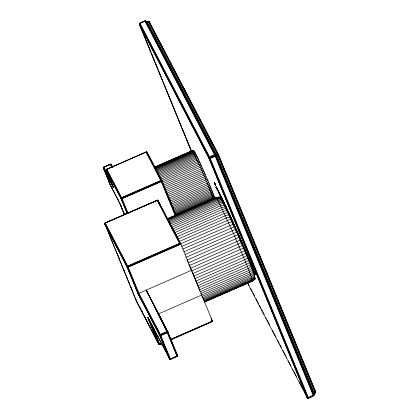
<?xml version="1.0" encoding="UTF-8"?>
<svg xmlns="http://www.w3.org/2000/svg" width="419" height="419" viewBox="0 0 419 419"><rect width="100%" height="100%" fill="white"/><g stroke="black" fill="none" stroke-linecap="round" stroke-linejoin="round"><path stroke-width="0.63" d="M254.679 273.094L254.008 271.674L255.213 274.23L254.668 273.146M254.611 272.926L254.527 273.015M254.537 272.764L253.872 271.308L254.464 272.607M252.358 267.364L255.417 274.723L253.804 271.198L254.6 272.984M254.867 273.769L254.893 273.398M128.062 213.318L121.667 197.799L106.793 169.218L106.321 169.449L106.211 170.203L113.287 187.555L103.268 168.307L103.278 167.553L103.655 167.642L103.755 167.066L110.213 164.243C110.721 163.688 111.852 165.144 111.197 164.389L110.228 164.253L103.776 167.139L103.367 167.443L103.655 167.642M113.287 187.555L106.237 170.355L106.478 169.276L106.74 169.124L106.882 169.554M167.239 354.128L169.925 359.282C171.261 359.177 169.538 359.701 169.318 358.826L159.786 335.572L138.139 293.991L127.14 267.165L104.734 224.123L104.745 223.374L127.245 266.395L128.12 266.955L138.914 293.284L160.425 334.603L170.564 359.308L177.022 356.485C178.766 355.265 175.823 353.123 175.713 351.803M146.666 291.022L167.972 331.989L177.53 355.391L177.001 356.475L177.441 356.108L177.509 355.244L177.494 355.993L176.064 352.609L177.546 355.899M113.381 186.167L113.167 187.173L103.215 168.05C104.127 166.856 103.231 166.992 103.268 168.307L103.231 167.647L103.771 167.076L110.951 180.861M127.083 213.386L121.028 198.768L106.185 170.104L106.248 169.601L106.237 170.355L106.201 169.7L106.74 169.124M170.622 339.877L212.491 321.321L180.919 244.177L180.767 243.937L128.12 266.955L105.237 222.892L104.661 223.709L104.734 224.123L104.698 223.468L105.221 222.882L157.062 200.24C161.074 201.178 154.229 199.151 158.293 200.711M217.33 189.749L215.963 187.235L216.136 186.884L217.55 189.734L216.78 188.602L217.304 188.56M216.895 187.764L216.356 188L216.88 187.958L216.351 186.869L215.974 187.036L216.324 187.351L215.963 187.235M216.78 188.602L216.911 188.922L217.288 188.754M218.163 190.257L217.629 190.493L218.43 191.488L217.157 188.435M218.021 190.137L219.053 192.269L218.54 192.316L218.938 191.97L219.53 193.222L219.011 193.279L219.415 192.934L220.347 195.369L217.644 190.305M139.412 24.648L139.485 23.653L139.998 23.181L209.982 157.664L308.295 397.432C308.986 398.406 307.117 398.071 307.012 397.38L209.034 158.387L139.412 24.648C138.977 24.093 140.04 22.485 140.176 23.7L139.485 23.653L139.349 24.271L209.212 158.55L307.19 397.537L308.044 398.05L313.726 395.562L313.941 394.352L215.968 155.36L146.346 21.62C145.079 19.677 140.161 22.694 139.338 24.024L191.504 151.709M313.967 394.578L307.996 397.877L307.012 397.38L307.808 397.998L313.302 395.604L314.02 394.976L313.941 394.352C314.512 395.321 312.511 396.29 313.931 395.279L314.004 394.729L313.36 395.819L214.868 155.528L144.885 21.05L146.126 21.311L215.968 155.36L314.02 394.976C313.03 396.447 308.981 398.778 307.232 397.689L247.336 282.746M146.687 22.794L146.954 22.249L148.237 21.599L217.592 154.868L315.198 392.996L315.811 392.215C316.324 390.812 314.559 394.169 315.727 392.498L315.737 391.639L313.941 388.183M103.257 167.736L110.328 185.051L103.278 167.553L103.215 168.05M151.741 324.568L159.917 344.559L159.021 344.449L136.604 301.083L136.264 301.036L104.745 223.374L136.442 300.931L135.698 298.721M138.139 293.991L138.914 293.284L191.609 270.25M255.349 274.744L253.998 271.669L254.281 272.015M313.302 395.604L313.679 395.389L215.576 156.098L215.748 155.051C213.779 154.475 209.919 156.187 208.971 158.015L209.909 158.576L308.065 398.019L307.232 397.689M314.894 390.251L315.795 391.99L315.544 392.76L218.247 155.397L218.409 154.428C217.498 153.893 215.958 154.585 215.717 155.606L216.382 154.716L147.294 22.013L146.697 23.019M235.017 226.579L234.556 226.742L219.032 193.096M146.844 151.835L161.844 180.647L161.231 181.411L122.008 198.559L121.133 197.998L106.342 169.585L106.478 169.276L121.332 197.784L121.028 198.768L121.321 198.941L161.336 181.663L161.985 180.861L146.666 151.736L106.793 169.218L106.342 169.643L107.144 171.633M115.424 218.681L104.991 223.107L127.444 266.18L127.14 267.165L138.155 293.871L159.728 335.32L169.428 358.936L169.889 359.319L176.86 356.045L177.53 355.391M180.767 243.937L179.521 243.371L127.444 266.18L138.652 293.415L160.089 334.592L159.786 335.572M127.14 267.165L104.719 223.605L105.242 222.955L157.56 200.162L157.046 200.23M128.12 266.955L127.088 266.913L127.444 266.18M159.728 335.32L160.341 334.435L166.799 331.612L167.972 331.989L167.328 332.791L160.87 335.614C159.828 336.426 159.644 334.425 160.079 335.75L169.889 359.319L147.671 317.246L158.67 344.078L159.634 344.633L161.697 343.763M221.049 196.108L220.509 196.343L221.023 196.281L220.404 194.95L220.132 195.395M215.968 155.36L209.982 157.664L209.165 158.162L209.212 158.55L210.317 158.445L215.576 156.098L215.141 155.082L145.288 20.981L146.346 21.62L145.314 20.95L139.627 23.438L209.327 157.287L209.034 158.387M147.457 22.49L147.294 22.013L146.964 22.259L216.047 154.936L215.895 155.742L216.581 156.125L313.711 393.053C314.056 394.085 315.811 392.818 315.795 391.99M144.885 21.05L145.288 20.981L140.601 23.16M255.134 274.272L255.417 274.723M221.541 197.354L222.997 200.879L222.693 200.67L223.196 200.591L221.442 197.092L221.033 197.422L221.541 197.354L220.918 196.008M222.615 199.591L222.112 199.664L222.646 199.428L222.101 198.297L221.567 198.527L222.075 198.459M175.472 215.376L161.593 181.527L161.634 180.489L146.666 151.736L106.306 169.491L106.798 169.339L106.222 169.836L121.274 198.465L127.271 213.449M147.478 293.101L146.241 290.079L166.987 332.005L177.022 356.485L177.211 356.124L167.584 332.655L167.626 331.618L146.451 290.55L167.438 331.707L160.1 335.116L138.422 293.567L127.528 266.866L180.526 243.722L157.717 200.214L159.283 203.131M223.762 201.78L223.227 202.01L223.725 201.927L223.165 200.748M223.076 200.502L224.333 202.99L223.835 203.074L224.128 203.267L223.725 201.927M251.662 266.631L251.112 265.29L251.52 265.002C252.945 265.892 251.201 267.207 252.07 266.343M250.703 262.776L251.086 263.692L250.672 263.975L248.032 256.617C247.44 257.701 247.891 254.443 246.807 253.71C246.204 254.883 247.367 251.672 245.864 252.495L244.324 247.833L243.439 246.341L249.52 261.194L249.897 261.027L249.232 259.471C247.88 259.005 252.531 268.527 251.274 264.148M226.506 207.63C226.564 206.216 223.531 203.838 224.877 204.367L224.296 203.136M139.349 24.271L140.072 23.307M251.615 265.175L250.96 263.645C250.379 264.609 249.651 262.383 250.394 262.268L251.049 263.813M226.103 206.761L225.569 206.996L226.061 206.897L224.877 204.367M250.515 262.315L250.881 263.928L250.185 262.32L250.96 263.645M227.737 210.28C227.952 208.887 225.527 207.798 226.663 208.196L226.061 206.897M167.836 331.775L166.882 331.78L160.425 334.603L159.849 335.425L160.765 335.362L167.223 332.539L167.836 331.775L146.241 290.079L167.584 332.655M249.399 261.152L249.818 260.88M215.204 156.308L215.408 154.857L145.786 21.118L144.953 21.17M216.047 154.936L215.937 156.098L216.958 155.999L217.906 155.585L218.095 154.25L149.075 21.662L148.237 21.599L149.389 21.84L150.83 25.15M175.215 215.513L161.231 181.411L161.184 180.579L146.231 151.861M167.223 332.539L167.548 332.047L177.399 355.956L170.255 359.376L169.454 359.041M106.211 170.203L106.625 169.69M104.708 223.976L104.98 223.055L157.685 200.256L180.217 243.544L127.46 266.709L127.695 266.028M227.323 209.385L226.784 209.62L227.276 209.516L225.988 206.698M248.849 259.639L249.347 259.508L248.347 257.125M161.336 181.663L161.556 180.919L160.891 180.652L146.016 152.071M167.328 332.791L167.548 332.047L166.882 331.78M209.212 158.55L215.041 155.926L215.256 155.381L214.701 155.171L208.971 158.015M216.22 156.156L216.131 155.805L217.754 155.234L217.849 154.459L148.64 21.51L148.237 21.599L148.405 22.076M209.819 157.308L209.909 158.576M315.758 391.849L313.81 393.336L313.292 393.315L315.497 392.598L315.758 391.849L218.608 154.711L217.445 154.538L215.895 155.742M228.989 213.009C229.298 211.391 227.313 212.559 228.517 212.208C228.847 210.589 226.674 210.898 227.894 210.851L227.208 209.327M161.844 180.647L160.807 180.484L121.583 197.632L121.348 198.313L121.667 197.799L160.891 180.652L161.844 180.647L176.106 215.314M127.633 266.573L127.779 266.196L179.871 243.423L157.355 200.156L157.115 200.334L179.521 243.371M169.988 359.366L170.543 359.298L170.255 359.376L160.273 334.98L160.425 334.603M248.75 258.083L248.216 258.319L248.635 258.052L249.305 259.612M106.531 169.48L106.185 170.104M104.839 223.411L104.682 223.872M209.694 157.046L209.521 158.612L307.499 397.605L307.672 397.888L308.295 397.432M230.267 215.806C230.481 214.444 228.051 213.213 229.146 213.58M177.268 356.323L177.525 355.762L176.928 354.6M247.425 255.166L247.001 255.422L247.535 255.192M160.341 334.435L160.1 335.116L160.765 335.362M139.391 24.422L139.805 23.909L139.459 23.831L139.391 24.422L191.232 150.877M214.994 154.81L215.989 155.585L215.576 156.098M232.22 220.106C232.257 218.676 229.35 215.864 230.424 216.377C230.78 214.811 228.58 215.031 229.785 214.973L228.46 212.04M191.944 151.018L194.123 151.029L197.668 157.654L208.678 182.223L214.837 198.266M193.913 151.385L193.992 150.892M219.257 197.098L220.823 198.973L224.893 206.782L237.756 234.734L250.321 264.578L254.055 274.482L255.223 278.829L252.348 281.118L204.111 302.204M231.78 219.137L231.246 219.373L231.723 219.237L230.382 216.235M161.556 343.334L159.304 344.47L148.703 318.639M170.402 358.868L170.035 359.329L160.173 335.273L167.364 332.141M314.088 392.928L313.711 393.053C313.035 393.677 314.842 393.614 314.088 392.928L216.382 154.716M128.224 267.207L127.25 267.275L127.528 266.866L128.224 267.207L180.919 244.177L157.837 200.235M159.896 335.682L160.173 335.273L160.87 335.614M233.032 222.143C232.388 221.572 233.561 224.191 233.692 223.61C234.132 222.232 231.068 220.446 232.377 220.682L231.686 219.111M110.653 164.583L111.03 164.342L111.459 164.725M157.12 200.455L157.659 200.319L157.481 200.57L157.329 200.156M159.759 344.119L159.241 344.575L158.811 344.292L136.238 300.884L136.762 301.135M148.64 21.51C145.1 23.584 147.97 21.196 149.201 21.688L150.913 25.606M147.022 22.348L146.791 22.663L147.362 22.128M244.921 249.268C244.403 248.959 245.529 251.61 245.555 250.756C245.89 249.441 242.873 247.975 244.382 247.77M146.818 22.448L147.347 22.207M169.747 359.209C168.789 358.386 169.962 359.691 170.486 359.083L177.52 355.81L167.637 331.942L167.972 331.989M213.92 198.857L214.748 197.888M214.607 197.417L213.371 198.847C207.164 182.485 200.57 165.971 191.986 150.761L154.396 167.197M112.025 184.151L103.336 167.438L110.789 164.18L111.883 166.301M106.306 169.491L106.793 169.218M214.428 196.841L213.182 198.255L175.592 214.69M214.203 196.176L212.952 197.569L175.362 213.999M233.289 223.683L235.892 229.753L236.353 229.581C236.342 228.104 233.367 224.71 234.357 225.092L232.435 220.593M213.936 195.422L212.679 196.783L175.09 213.219M103.823 167.171L103.252 167.789L113.14 186.785L106.227 169.789M121.583 197.632L121.028 198.768M239.108 235.598L239.778 237.128L239.312 237.327L243.256 246.435M243.198 246.492L243.732 246.262L243.298 245.251M213.632 194.573L212.36 195.914L174.77 212.344M110.286 164.468L110.731 164.175L110.286 164.468L110.925 164.536M105.289 222.987L104.802 223.259L105.295 223.107M159.917 344.559L159.388 344.58L161.64 343.549M170.208 359.282L170.486 359.083M139.674 23.611L140.056 23.396L139.527 24.166L142.753 32.027M213.287 193.641L212.004 194.95L173.817 211.642M234.556 226.742L235.09 226.511M212.899 192.63L211.605 193.908L173.419 210.6M212.48 191.546L211.171 192.782L172.984 209.474M243.497 246.414L242.842 244.895C241.616 240.668 237.636 233.697 235.483 228.083L235.221 228.245L235.688 228.077L234.336 225.008M121.128 198.37L121.269 198.685L122.008 198.559M127.088 266.913L127.386 266.861L138.254 293.724L159.88 335.174M217.906 155.585L218.608 154.711L149.389 21.84L148.305 21.715M212.024 190.383L210.699 191.588L173.11 208.018M217.723 189.393L217.204 189.435L217.765 190.614L218.147 190.446M218.613 191.153L218.095 191.2L218.676 192.431M211.532 189.158L210.197 190.32L172.607 206.75M220.404 194.95L220.038 194.034L219.525 194.091L220.64 196.443M219.504 194.269L220.017 194.212L219.53 193.222M157.403 200.35L157.863 200.329L158.743 202.351M242.428 243.23L241.894 243.46L242.334 243.245M211.014 187.874L209.657 188.99L172.068 205.425M236.426 229.518C235.295 229.439 236.285 231.822 237.023 231.089M308.415 397.741L308.065 398.019L308.478 397.919M314.203 393.211L313.637 393.451M210.469 186.528L209.091 187.602L170.905 204.299M252.662 280.704L255.155 278.954M255.223 278.829L252.421 280.992L204.184 302.078M255.218 278.53L252.416 280.688L204.179 301.774M255.14 278.059L252.332 280.206L204.095 301.292M254.982 277.415L252.17 279.552L203.938 300.638M254.747 276.603L251.934 278.724L203.697 299.81M254.438 275.623L251.615 277.724L202.786 299.072M209.893 185.135L208.5 186.167L170.91 202.597M254.055 274.482L251.227 276.561L202.398 297.909M225.464 205.624L224.972 205.719L225.385 205.41M236.562 231.267L237.096 231.031M243.02 244.801L241.674 241.726L241.234 241.941L241.768 241.705M111.768 167.197L110.281 164.348L110.522 164.169L112.051 167.113M253.6 273.188L250.761 275.241L201.932 296.589M216.497 154.951L216.162 155.198L216.581 156.125M253.076 271.737L250.227 273.764L158.183 314.061M252.484 270.15L249.624 272.146L200.795 293.489M209.296 183.7L207.882 184.679L169.695 201.377M251.824 268.417L248.954 270.381L200.125 291.729M251.101 266.557L248.221 268.485L199.386 289.833L199.753 290.781M121.667 197.799L121.138 198.878L161.556 180.919L175.681 215.209M127.779 266.196L127.25 267.275M208.678 182.223L207.243 183.155L169.653 199.591M250.321 264.578L247.425 266.463L198.596 287.811L196.836 283.433L245.67 262.084L248.598 260.278M249.488 262.483L246.571 264.331L197.742 285.674M139.705 23.548L139.454 23.883L209.076 157.628L210.317 158.445M241.522 241.842C241.716 240.873 239.904 240.37 241.014 240.207L241.705 241.753M215.041 155.926L215.989 155.585M217.754 155.234L218.629 154.92L217.712 154.202M314.187 393.294L313.8 393.389M231.131 217.697L230.591 217.932L231.073 217.801M208.039 180.72L168.401 198.297M247.66 257.984L244.712 259.743L195.883 281.091L196.6 282.846M127.785 213.412L121.52 198.171L160.996 180.877L161.985 180.861M246.681 255.6L243.711 257.318L194.882 278.661L192.976 274.099M247.488 255.281L246.183 252.238L245.864 252.495M238.882 235.09C236.992 231.628 239.05 239.369 240.354 238.683L241.04 240.223M207.389 179.185L168.323 196.453M245.66 253.144L242.669 254.81L193.84 276.158M244.602 250.62L241.59 252.238L192.761 273.586L191.651 270.957L243.512 248.043M239.909 238.888C240.873 238.542 238.332 237.264 239.689 237.164L240.187 238.772M206.724 177.635L167.637 194.851M242.397 245.419L190.514 268.286L191.425 270.423M103.336 167.438L103.572 167.322L111.302 182.171M206.048 176.074L166.338 193.494M241.255 242.769L189.351 265.583L188.644 263.949M238.437 234.074C237.683 230.083 236.405 234.865 238.364 234.095L236.651 230.026M235.295 228.177L237.311 232.77L237.688 232.603L236.347 229.528M240.103 240.097L188.173 262.86M205.362 174.503L166.233 191.614M238.935 237.416L186.984 260.126L187.696 261.765M254.401 272.58L254.799 273.492L254.595 273.178M104.415 167.034L106.18 166.264M107.353 165.751L109.699 164.725M107.395 169.077L127.119 160.456M128.314 159.932L130.11 159.152M131.304 158.628L144.455 152.877M154.349 167.27L192.075 150.793M154.354 167.453L192.211 150.934L194.123 151.029M154.8 167.605L192.389 151.175L194.296 151.259M155.025 167.956L192.62 151.521L194.516 151.599M155.297 168.401L192.887 151.971L194.777 152.034M155.606 168.951L193.201 152.521L195.081 152.563M155.365 169.863L193.552 153.171L195.422 153.192M156.355 170.344L193.945 153.914L195.799 153.914M156.785 171.182L194.374 154.752L196.218 154.726M157.251 172.109L194.84 155.679L196.668 155.622M157.754 173.12L195.343 156.685L197.155 156.596M158.282 174.21L195.872 157.78L197.668 157.654M158.848 175.378L196.438 158.948L198.213 158.785M159.435 176.619L197.024 160.184L198.784 159.985M160.053 177.923L197.642 161.488L199.381 161.247M160.687 179.285L198.276 162.855L199.994 162.567M161.341 180.704L198.931 164.269L200.633 163.939M162.017 182.171L199.606 165.735L201.282 165.358M162.703 183.679L200.292 167.244L201.948 166.82M163.4 185.219L202.618 168.312M164.101 186.795L203.304 169.836M164.808 188.388L203.99 171.381M165.521 189.996L204.676 172.937M116.613 218.163L132.697 211.129M133.886 210.61L142.23 206.965M143.418 206.441L145.204 205.661M146.399 205.142L156.523 200.711M214.245 182.37L215.743 185.669L214.245 182.37L215.141 183.988M214.387 182.705L214.319 182.338M214.842 183.417L215.219 184.59M215.382 184.732L214.685 183.276M215.68 185.303L215.743 185.669M167.6 218.65L215.837 197.564L219.331 196.972M167.155 218.964L215.989 197.616L219.477 197.024M175.781 215.277L212.176 199.371M170.507 217.775L172.293 216.995M183.014 212.313L184.8 211.532M187.183 210.49L188.372 209.966M192.541 208.143L194.327 207.363M197.307 206.064L199.093 205.284M209.809 200.596L211.6 199.816M213.978 198.774L215.172 198.255M167.385 219.195L216.214 197.847L219.703 197.255M167.689 219.603L216.523 198.255L220.006 197.653M168.071 220.19L216.906 198.842L220.378 198.229M168.527 220.944L217.356 199.601L220.823 198.973M222.578 202.188L219.142 202.88L170.313 224.228L171.041 225.637L219.87 204.294L223.29 203.576M174.519 232.718L223.353 211.375L226.705 210.521M175.514 234.808L224.348 213.465L227.679 212.574M176.551 237.013L225.385 215.665L228.695 214.732M177.625 239.312L226.459 217.964L229.753 216.995M179.327 241.449L227.564 220.363L230.838 219.341M180.463 243.921L228.701 222.835L231.953 221.771M181.621 246.466L233.084 224.265M182.794 249.075L234.242 226.826M183.983 251.725L235.405 229.429M185.182 254.417L236.583 232.068M185.785 257.397L237.756 234.734M251.908 266.494L254.04 271.255M252.542 268.045L251.311 265.049M253.39 269.674L252.411 267.872L253.647 270.501M253.464 270.323L253.301 269.841L254.213 271.674M254.003 271.716L253.872 271.308M255.391 274.597L255.202 274.194M204.556 301.889L252.421 280.992L251.227 276.561L247.425 266.463L234.619 236.049L220.656 205.855L216.906 198.842L215.989 197.616L215.764 197.993M170.538 339.411L212.449 321.085L210.94 318.189M170.612 339.626L212.491 321.321L211.286 319M161.687 343.7L159.34 344.617L158.382 342.81M170.643 339.788L212.423 321.525L211.82 320.367M212.25 321.682L211.674 321.797M159.843 344.334L159.105 344.46L158.67 344.078L136.264 301.036M148.289 21.798L148.682 21.668M110.234 164.316L110.852 164.269L112.329 167.108M149.992 321.074L159.555 344.439L159.896 344.486M170.261 359.319L170.543 359.235M315.135 392.881L315.544 392.76L315.146 392.797M225.773 208.589L222.4 209.4L173.571 230.749L172.895 229.366M251.442 265.295C249.876 262.692 250.421 262.661 249.541 259.979M224.893 206.782L221.504 207.562L172.67 228.905L172.109 227.768M215.748 155.051L214.575 154.915M224.06 205.111L220.656 205.855L171.827 227.203L171.041 225.637M176.949 356.38L177.42 356.15L176.944 356.26M214.701 155.171L215.141 155.082L215.848 155.847L313.899 395.169L313.553 395.091M221.923 200.958L218.482 201.623L169.648 222.971L169.056 221.876L217.885 200.528L221.342 199.884M216.345 197.59L218.676 197.197M159.482 344.219L158.67 344.078M170.124 358.963L169.428 358.936M145.472 21.432L146.168 21.463L146.666 22.673M148.782 21.956L149.426 21.982M313.349 393.085L313.512 393.347L313.066 393.027L313.711 393.053M307.886 397.568L307.19 397.537M110.317 184.727L109.956 184.528M124.375 214.601L120.002 203.927L120.431 204.043M145.362 21.123L146.168 21.463M110.564 164.264L111.323 164.51L112.659 167.024M157.397 200.251L158.152 200.497M103.524 167.286L103.828 167.291M159.34 344.617L159.901 344.549M191.939 150.84L193.861 150.934M145.372 21.07L146.126 21.311M148.693 21.62L149.389 21.84M177.117 355.909L177.399 355.956M315.036 392.514L315.701 392.346M313.182 395.3L313.904 395.117M111.323 164.51L111.03 164.342M176.86 356.045L177.399 356.014M315.381 392.32L315.701 392.394L218.503 155.161L217.325 154.302M162.006 181.013L161.645 180.814L175.886 214.858M167.794 332.094L166.799 331.612M160.807 180.484L161.488 180.762L146.456 151.746M136.872 301.491L136.405 301.251M169.925 359.282L148.148 317.869L148.457 318.047M111.166 164.547L112.418 167.061M158.183 200.596L157.659 200.319M218.608 154.711L216.304 155.454L216.812 155.648M217.445 154.538L218.247 155.397M210.16 158.063L209.327 157.287M122.112 198.81L121.416 198.47L127.512 213.46M216.958 155.999L215.811 155.245M161.09 180.406L161.446 180.579M167.081 331.534L167.438 331.707M121.468 198.695L121.835 198.91M127.58 267.092L127.947 267.306M160.226 335.499L160.592 335.713M158.811 344.292L159.618 344.57M158.78 344.188L159.241 344.575L158.78 344.188L147.671 317.246M217.765 190.614L217.189 189.629M111.004 164.248L112.58 167.176M127.24 266.767L104.719 223.605M110.826 164.332L110.496 164.169M159.105 344.46L148.148 317.869M161.807 180.966L175.823 215.031M148.981 21.657L149.143 21.919M145.686 21.112L145.859 21.395M239.495 237.248L240.354 238.683M249.609 260.932L247.828 256.674L248.635 258.052M243.9 247.938L245.429 250.939L243.732 246.262M247.655 256.779L249.232 259.471M308.473 397.95L307.572 397.882L306.666 396.144M121.52 198.171L121.332 197.784M160.273 334.98L160.089 334.592M265.374 269.716L267.175 273.178M214.926 184.02L215.816 185.638M247.896 283.249L249.101 285.564M250.609 288.461L252.416 291.933M253.018 293.091L254.527 295.987M256.035 298.878L258.748 304.089M259.351 305.247L260.854 308.143M261.461 309.301L264.169 314.512M265.677 317.408L266.28 318.566M266.882 319.723L269.595 324.935M272.308 330.146L275.927 337.091M277.43 339.987L279.243 343.46M279.845 344.617L281.348 347.513M282.856 350.41L285.569 355.616M286.172 356.779L286.774 357.936M288.282 360.827L290.996 366.038M292.504 368.935L293.106 370.092M293.709 371.25L296.422 376.461M299.135 381.672L302.748 388.617M304.555 392.095L306.064 394.986M111.485 186.853L112.077 188M113.57 190.865L114.167 192.007M117.152 197.737L118.341 200.031M110.626 185.627L119.918 203.477M109.982 184.679L120.07 204.011L124.385 214.538M151.736 324.343L154.422 329.502M157.403 335.226L158.597 337.515M164.258 348.399L164.856 349.546M139.564 306.656L140.161 307.803M141.653 310.673L142.251 311.82M144.937 316.984L146.435 319.854M150.018 326.741L150.615 327.888M155.397 337.07L156.889 339.94M216.136 186.884L217.985 190.593M216.324 187.351L217.126 188.906M215.974 187.036L216.503 188.126M216.372 187.801L216.911 188.922M146.346 290.315L167.364 331.534M217.367 189.288L218.891 192.41M218.257 191.059L219.362 193.369M218.556 192.132L219.153 193.389M219.2 192.955L219.849 194.353M219.687 193.95L221.373 197.49M220.19 194.976L221.902 198.596M220.535 196.171L221.164 197.522M161.373 181.013L161.593 181.527M221.059 197.255L221.693 198.622M221.766 198.229L222.447 199.722M221.593 198.365L222.238 199.753M222.311 199.371L222.997 200.879M222.138 199.507L222.788 200.911M222.866 200.539L223.557 202.063M222.693 200.67L223.348 202.094M223.432 201.728L224.128 203.267M223.259 201.858L223.919 203.304M224.212 202.911L224.799 204.147M224.008 202.948L224.704 204.498M223.835 203.074L224.5 204.535M255.071 274.267L254.726 273.523M224.589 204.184L225.888 207.023M224.416 204.315L225.684 207.065M160.891 180.652L161.231 181.411M225.783 206.735L226.49 208.322M225.611 206.86L226.286 208.363M226.391 208.044L228.339 212.323M226.218 208.17L226.899 209.678M227.009 209.374L229.607 215.088M226.831 209.495L227.517 211.019M228.151 211.181L228.57 212.087M227.454 210.841L228.14 212.375M228.716 213.59L230.047 216.544M228.083 212.208L229.408 215.136M229.533 214.874L230.246 216.492M230.832 217.723L232.194 220.787M230.183 216.293L231.539 219.341M230 216.403L231.34 219.399M231.304 219.278L231.995 220.85M232.147 220.63L234.169 225.192M231.964 220.734L233.315 223.777M233.472 223.584L236.164 229.675M233.959 225.171L235.305 228.245M235.97 229.691L237.976 234.284M237.5 232.692L238.165 234.211M239.705 237.159L238.364 234.095M238.846 235.703L239.521 237.238M237.987 234.263L244.79 249.441M239.778 237.128L240.218 238.144M240.637 240.37L241.297 241.894M242.135 243.319L242.842 244.895M241.48 241.805L242.182 243.371M241.988 243.444L242.643 244.968M243.675 246.32L242.79 244.832L244.722 249.336M189.587 266.128L190.278 267.746M244.968 249.342L246.241 252.332M245.356 250.824L246.691 253.914M244.539 249.436L246.487 253.977M245.984 252.301L247.315 255.386M246.43 253.872L247.11 255.443M247.22 255.229L247.928 256.847M247.042 255.333L248.331 258.345M248.535 258.293L249.132 259.722M248.43 258.104L249.022 259.523M249.436 261.042L250.101 262.593M250.583 263.808L251.238 265.342M195.081 279.148L195.883 281.091M184.098 88.419L184.842 90.232M251.646 265.054L252.013 265.95M251.143 265.164L251.788 266.688M143.251 33.237L143.995 35.055M144.984 37.474L145.482 38.684M146.226 40.502L149.452 48.363M149.95 49.573L150.693 51.39M151.683 53.81L152.427 55.627M152.925 56.837L154.91 61.677M155.402 62.887L156.151 64.699M156.643 65.909L157.387 67.726M158.382 70.146L159.126 71.963M159.623 73.173L161.603 78.013M162.101 79.222L162.844 81.04M163.342 82.25L164.086 84.062M165.076 86.482L165.824 88.299M166.317 89.509L168.302 94.348M168.799 95.558L169.543 97.376M170.041 98.585L171.277 101.608M171.774 102.817L172.518 104.635M173.016 105.845L175.001 110.684M175.498 111.894L176.242 113.711M176.734 114.921L177.975 117.943M178.473 119.153L179.217 120.971M179.714 122.18L181.699 127.02M182.192 128.23L184.674 134.279M185.172 135.489L185.916 137.306M186.408 138.516L188.393 143.356M188.89 144.565L191.373 150.615M146.975 152.029L147.933 154.375M108.118 174L108.846 175.781M111.03 181.113L111.758 182.888M120.672 204.634L121.4 206.41M123.589 211.742L124.317 213.517M120.216 204.048L124.637 214.821M103.928 168.977L104.645 170.732M105.604 173.068L106.321 174.823M106.803 175.99L108.002 178.918M108.961 181.254L109.678 183.009M105.164 224.228L105.907 226.045M110.129 236.342L110.873 238.16M111.868 240.579L112.611 242.397M117.325 253.904L118.074 255.721M118.567 256.931L119.315 258.748M124.029 270.255L124.778 272.072M125.271 273.282L126.019 275.1M127.009 277.525L127.507 278.735M128.994 282.369L129.743 284.187M130.733 286.606L131.477 288.424M131.975 289.634L132.718 291.451M198.795 288.319L199.386 289.833M238.657 235.792L239.024 235.64L238.647 235.808"/></g></svg>
